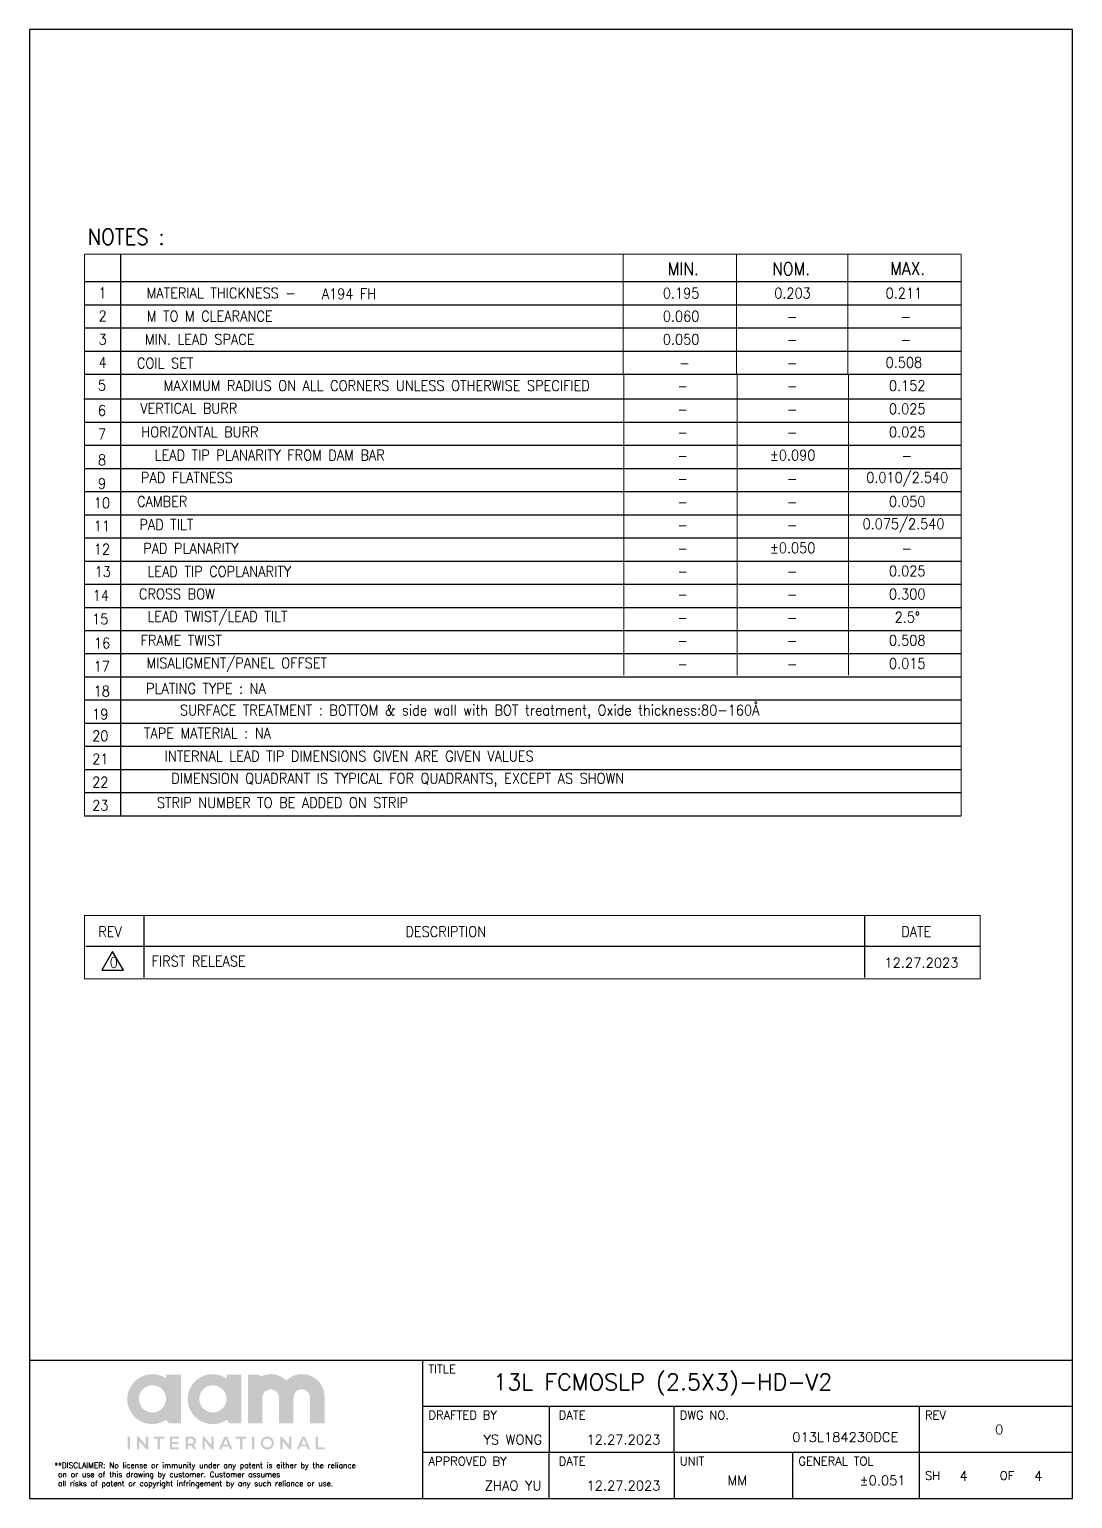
# Model space of a CAD drawing. Extents: x -336 to 28, y -457 to 7.
# Drawn here: x 11.81 to 27.65, y -15.41 to 6.9 of the extents above; entities that cross this region are included whole.
import ezdxf
from ezdxf.enums import TextEntityAlignment as Align

# ---------------------------------------------------------------- set-up
doc = ezdxf.new("R2010")
doc.units = 0
doc.header["$MEASUREMENT"] = 0
for name, color, linetype in [('4', 7, 'CONTINUOUS'), ('DRAWING-SHEET', 6, 'CONTINUOUS'), ('logo', 3, 'CONTINUOUS')]:
    doc.layers.add(name, color=color, linetype=linetype)
doc.styles.add('ROMANS', font='romans', dxfattribs={"width": 0.85, "height": 0.08})
doc.styles.add('simplex', font='SIMPLEX.SHX')

# ---------------------------------------------------------------- blocks, each defined once
blk = doc.blocks.new('comp logo')
at = {"layer": 'logo', "true_color": 0xaa312c}
h = blk.add_hatch(color=15, dxfattribs=at)
h.dxf.hatch_style = 1
h.paths.add_polyline_path([(-5.48, 4.53), (-7.27, 4.53), (-7.27, 4.08, 1.889057), (-7.24, -0.94, 0.380764), (-6.69, -1.39), (-5.48, -1.39)])
h.paths.add_polyline_path([(-7.28, 1.59, -1), (-10.58, 1.59, -1)], flags=16)
h.paths.add_polyline_path([(1.86, 4.53), (0.07, 4.53), (0.07, 4.08, 1.889057), (0.1, -0.94, 0.380764), (0.65, -1.39), (1.86, -1.39)])
h.paths.add_polyline_path([(0.06, 1.59, -1), (-3.24, 1.59, -1)], flags=16)
h.paths.add_polyline_path([(4.25, 4.31, 0.127425), (3.82, 4.53), (2.66, 4.53), (2.66, -1.39), (4.43, -1.39), (4.43, 1.69, -1.057833), (6.43, 1.69), (6.43, -1.39), (8.2, -1.39), (8.2, 1.69, -1.055561), (10.21, 1.69), (10.21, -1.39), (11.98, -1.39), (11.98, 1.93, 0.652706), (7.32, 3.82, 0.324597)])
at = {"layer": 'logo'}
h = blk.add_hatch(color=7, dxfattribs=at)
h.dxf.hatch_style = 1
h.paths.add_polyline_path([(-11.96, -4.53), (-11.68, -4.53), (-11.68, -3.01), (-11.96, -3.01)])
h.paths.add_polyline_path([(-10.53, -3.53), (-9.69, -4.53), (-9.45, -4.53), (-9.45, -3.01), (-9.74, -3.01), (-9.74, -4.03), (-10.59, -3.01), (-10.81, -3.01), (-10.81, -4.53), (-10.53, -4.53)])
h.paths.add_polyline_path([(-8.29, -3.25), (-8.29, -4.53), (-8, -4.53), (-8, -3.25), (-7.48, -3.25), (-7.48, -3.01), (-8.79, -3.01), (-8.79, -3.25)])
h.paths.add_polyline_path([(-6.82, -3.01), (-6.82, -4.53), (-5.7, -4.53), (-5.7, -4.3), (-6.54, -4.3), (-6.54, -3.88), (-5.8, -3.88), (-5.8, -3.65), (-6.54, -3.65), (-6.54, -3.25), (-5.7, -3.25), (-5.7, -3.01)])
h.paths.add_polyline_path([(-4.9, -3.01), (-4.9, -4.53), (-4.63, -4.53), (-4.63, -4.08), (-4.22, -4.08), (-3.9, -4.53), (-3.59, -4.53), (-3.94, -4.03, 0.813597), (-4.16, -3.01)])
h.paths.add_polyline_path([(-4.63, -3.25), (-4.17, -3.25, -0.813374), (-4.17, -3.85), (-4.63, -3.85)], flags=16)
h.paths.add_polyline_path([(-2.85, -4.53), (-2.57, -4.53), (-2.57, -3.53), (-1.74, -4.53), (-1.5, -4.53), (-1.5, -3.01), (-1.78, -3.01), (-1.78, -4.03), (-2.63, -3.01), (-2.85, -3.01)])
h.paths.add_polyline_path([(-0.85, -4.53), (-0.56, -4.53), (-0.41, -4.18), (0.36, -4.18), (0.51, -4.53), (0.79, -4.53), (0.13, -3.01), (-0.18, -3.01)])
h.paths.add_polyline_path([(-0.03, -3.29), (0.26, -3.96), (-0.31, -3.96)], flags=16)
h.paths.add_polyline_path([(1.69, -3.25), (1.69, -4.53), (1.97, -4.53), (1.97, -3.25), (2.49, -3.25), (2.49, -3.01), (1.19, -3.01), (1.19, -3.25)])
h.paths.add_polyline_path([(3.15, -4.53), (3.43, -4.53), (3.43, -3.01), (3.15, -3.01)])
h.paths.add_polyline_path([(4.22, -3.77, 1), (5.82, -3.77, 1)])
h.paths.add_polyline_path([(5.56, -3.77, -1), (4.48, -3.77, -1)], flags=16)
h.paths.add_polyline_path([(6.81, -3.01), (6.59, -3.01), (6.59, -4.53), (6.87, -4.53), (6.87, -3.53), (7.7, -4.53), (7.95, -4.53), (7.95, -3.01), (7.66, -3.01), (7.66, -4.03)])
h.paths.add_polyline_path([(9.58, -3.01), (9.28, -3.01), (8.61, -4.53), (8.9, -4.53), (9.05, -4.18), (9.81, -4.18), (9.96, -4.53), (10.25, -4.53)])
h.paths.add_polyline_path([(9.43, -3.29), (9.72, -3.96), (9.14, -3.96)], flags=16)
h.paths.add_polyline_path([(10.91, -4.53), (11.98, -4.53), (11.98, -4.3), (11.18, -4.3), (11.18, -3.01), (10.91, -3.01)])

msp = doc.modelspace()

# ---------------------------------------------------------------- linework, layer by layer
at = {"layer": '4', "color": 3}
for p, q in [((13.1989, -5.0372), (13.1989, 3.4883)), ((12.6472, 3.0715), (25.9608, 3.0715)), ((12.6472, 2.72), (25.9608, 2.72)), ((12.6472, 2.72), (25.9608, 2.72)), ((12.6472, 2.3684), (25.9608, 2.3684)), ((12.6472, 2.0169), (25.9608, 2.0169)), ((12.6472, 2.0169), (24.2393, 2.0169)), ((12.6472, 1.6654), (25.9608, 1.6654)), ((12.6379, 1.2903), (25.9515, 1.2903)), ((12.6472, 0.9388), (25.9608, 0.9388)), ((12.6472, 0.5872), (25.9608, 0.5872)), ((12.6472, 0.2357), (25.9608, 0.2357)), ((12.6472, -0.1158), (25.9608, -0.1158)), ((12.6472, -0.4673), (25.9608, -0.4673)), ((12.6472, -0.8189), (25.9608, -0.8189)), ((12.6472, -1.1704), (25.9608, -1.1704)), ((12.6472, -1.5219), (25.9608, -1.5219)), ((12.6472, -1.8734), (25.9608, -1.8734)), ((12.6472, -2.225), (25.9608, -2.225)), ((12.6472, -2.5765), (25.9608, -2.5765)), ((12.6472, -2.928), (25.9608, -2.928)), ((12.6472, -3.2795), (25.9608, -3.2795)), ((12.6472, -3.6311), (25.9608, -3.6311)), ((12.6472, -3.9826), (25.9608, -3.9826)), ((12.6472, -4.3341), (25.9608, -4.3341)), ((12.6472, -4.6856), (25.9608, -4.6856)), ((12.6472, -4.6856), (25.9608, -4.6856)), ((12.6472, -5.0372), (25.9608, -5.0372)), ((24.4894, -6.554), (24.4894, -7.4929)), ((26.2499, -7.0234), (12.6672, -7.0234))]:
    msp.add_line(p, q, dxfattribs=at)
at = {"layer": '4', "color": 7}
msp.add_line((13.5475, -6.554), (13.5475, -7.4929), dxfattribs=at)
at = {"layer": '4', "color": 7, "const_width": 0.016}
for points in [[(12.6472, 3.4883), (12.6472, 1.3021)], [(12.6472, 3.4883), (25.9608, 3.4883)], [(20.8263, 1.6654), (20.8263, 3.4883)], [(22.5478, 2.0169), (22.5478, 3.4883)], [(24.2393, 2.0169), (24.2393, 3.4883)], [(25.9608, -5.0372), (25.9608, 3.4883)], [(22.5478, 1.6654), (22.5478, 2.0169)], [(24.2393, 1.6654), (24.2393, 2.0169)], [(20.8356, -2.9044), (20.8356, 1.6654)], [(22.5571, -2.9044), (22.5571, 1.6654)], [(24.2486, -2.9044), (24.2486, 1.6654)], [(12.6472, 1.3021), (12.6472, -5.0372), (25.9608, -5.0372)]]:
    msp.add_lwpolyline(points, dxfattribs=at)
at = {"layer": '4', "color": 7, "const_width": 0.0159}
msp.add_lwpolyline([(12.6472, -6.554), (26.2499, -6.554), (26.2499, -7.5118), (12.6472, -7.5118)], close=True, dxfattribs=at)
at = {"layer": '4', "color": 3}
msp.add_lwpolyline([(13.074, -7.0986), (12.9092, -7.384), (13.2388, -7.384)], close=True, dxfattribs=at)
at = {"layer": 'DRAWING-SHEET'}
for p, q in [((27.652, -13.308), (11.8104, -13.308)), ((27.652, -14.0069), (17.7812, -14.0069)), ((19.7043, -14.0069), (19.7043, -14.7061)), ((21.5993, -14.7058), (21.5993, -14.0069)), ((27.652, -14.7058), (17.7812, -14.7058)), ((19.7043, -15.4052), (19.7043, -14.7061)), ((23.4004, -14.7058), (23.4004, -15.4047))]:
    msp.add_line(p, q, dxfattribs=at)
msp.add_lwpolyline([(11.8104, 6.9018), (11.8104, -15.4047), (27.652, -15.4047), (27.652, 6.9018)], close=True, dxfattribs=at)
for points in [[(17.7812, -13.308), (17.7812, -15.4047)], [(25.3224, -14.0069), (25.3224, -15.4047)], [(21.5993, -14.7058), (21.5993, -15.4047)]]:
    msp.add_lwpolyline(points, dxfattribs=at)

# ---------------------------------------------------------------- block references
at = {"layer": 'DRAWING-SHEET', "xscale": 0.125, "yscale": 0.125, "zscale": 0.125}
msp.add_blockref('comp logo', (14.7958, -14.0895), dxfattribs=at)

# ---------------------------------------------------------------- texts
at = {"layer": '4', "color": 7, "style": 'ROMANS', "width": 0.9}
for s, height, p in [('NOTES :', 0.24253, (13.2794, 3.7534)), ('MIN.', 0.19174, (21.7395, 3.268)), ('NOM.', 0.19174, (23.377, 3.2662)), ('MAX.', 0.19174, (25.1468, 3.2698))]:
    msp.add_text(s, height=height, dxfattribs=at).set_placement(p, align=Align.MIDDLE)
at = {"layer": '4', "color": 3, "style": 'ROMANS', "width": 0.9}
for s, height, p in [('1', 0.1598, (12.9221, 2.9022)), ('MATERIAL THICKNESS - ', 0.159784, (14.7731, 2.8984)), ('A194 FH', 0.15978, (16.6635, 2.887)), ('0.195', 0.15978, (21.7066, 2.8979)), ('0.203', 0.15978, (23.3981, 2.8979)), ('0.211', 0.15978, (25.0896, 2.8979)), ('2', 0.1598, (12.9221, 2.5506)), ('M TO M CLEARANCE ', 0.159784, (14.598, 2.5468)), ('0.060', 0.15978, (21.7066, 2.5464)), ('-', 0.1598, (23.3949, 2.5389)), ('-', 0.1598, (25.1176, 2.5389)), ('3', 0.1598, (12.9221, 2.1951)), ('MIN. LEAD SPACE ', 0.159784, (14.4463, 2.1953)), ('0.050', 0.15978, (21.7066, 2.1949)), ('-', 0.1598, (23.3949, 2.1874)), ('-', 0.1598, (25.1176, 2.1874)), ('4', 0.1598, (12.9221, 1.8449)), ('COIL SET', 0.15978, (13.8717, 1.8333)), ('-', 0.1598, (21.7564, 1.8358)), ('-', 0.1598, (23.3949, 1.8358)), ('0.508', 0.15978, (25.0896, 1.8433)), ('5', 0.1598, (12.9128, 1.4975)), ('MAXIMUM RADIUS ON ALL CORNERS UNLESS OTHERWISE SPECIFIED', 0.159784, (17.0856, 1.4923)), ('0.152', 0.15978, (25.1406, 1.4918)), ('-', 0.1598, (21.7305, 1.4843)), ('-', 0.1598, (23.3939, 1.4843)), ('6', 0.1598, (12.9128, 1.1158)), ('VERTICAL BURR', 0.159784, (14.231, 1.1481)), ('-', 0.1598, (21.7305, 1.1328)), ('-', 0.1598, (23.3939, 1.1328)), ('0.025', 0.15978, (25.1406, 1.1403)), ('7', 0.1598, (12.9128, 0.755)), ('HORIZONTAL BURR', 0.159784, (14.4, 0.7892)), ('-', 0.1598, (21.7305, 0.7813)), ('-', 0.1598, (23.3939, 0.7813)), ('0.025', 0.15978, (25.1406, 0.7888)), ('LEAD TIP PLANARITY FROM DAM BAR', 0.159784, (15.4594, 0.4377)), ('%%P0.090', 0.15978, (23.4003, 0.4372)), ('8', 0.1598, (12.9128, 0.3655)), ('-', 0.1598, (21.7305, 0.4297)), ('-', 0.1598, (25.1342, 0.4297)), ('9', 0.1598, (12.9128, 0.0081)), ('PAD FLATNESS', 0.159784, (14.2017, 0.0967)), ('-', 0.1598, (21.7305, 0.0782)), ('-', 0.1598, (23.3939, 0.0782)), ('0.010/2.540', 0.159784, (25.1406, 0.0857)), ('10', 0.15978, (12.9128, -0.2878)), ('CAMBER', 0.15978, (13.8276, -0.2654)), ('0.050', 0.15978, (25.1406, -0.2658)), ('-', 0.1598, (21.7305, -0.2733)), ('-', 0.1598, (23.3939, -0.2733)), ('11', 0.15978, (12.9128, -0.6393)), ('PAD TILT', 0.15978, (13.8906, -0.6169)), ('-', 0.1598, (21.7305, -0.6248)), ('-', 0.1598, (23.3939, -0.6248)), ('0.075/2.540', 0.159784, (25.0844, -0.6173)), ('%%p0.050', 0.15978, (23.4003, -0.9689)), ('12', 0.15978, (12.9128, -0.9909)), ('PAD PLANARITY', 0.159784, (14.2625, -0.9775)), ('-', 0.1598, (21.7305, -0.9763)), ('-', 0.1598, (25.1342, -0.9763)), ('13', 0.15978, (12.9246, -1.3315)), ('LEAD TIP COPLANARITY', 0.159784, (14.6938, -1.3291)), ('0.025', 0.15978, (25.1406, -1.3204)), ('-', 0.1598, (21.7305, -1.3279)), ('-', 0.1598, (23.3939, -1.3279)), ('14', 0.15978, (12.8951, -1.6928)), ('CROSS BOW', 0.15978, (14.0504, -1.6715)), ('-', 0.1598, (21.7305, -1.6794)), ('-', 0.1598, (23.3939, -1.6794)), ('0.300', 0.15978, (25.1406, -1.6719)), ('15', 0.15978, (12.8873, -2.0513)), ('LEAD TWIST/LEAD TILT', 0.159784, (14.6662, -2.023)), ('2.5%%d', 0.15978, (25.1406, -2.0234)), ('-', 0.1598, (21.7305, -2.0309)), ('-', 0.1598, (23.3939, -2.0309)), ('16', 0.15978, (12.9152, -2.416)), ('FRAME TWIST', 0.159784, (14.1162, -2.3745)), ('-', 0.1598, (21.7305, -2.3824)), ('-', 0.1598, (23.3939, -2.3824)), ('0.508', 0.15978, (25.1406, -2.375)), ('MISALIGMENT/PANEL OFFSET', 0.159784, (14.9587, -2.7296)), ('0.015', 0.15978, (25.1406, -2.7265)), ('17', 0.15978, (12.9096, -2.7696)), ('-', 0.1598, (21.7305, -2.734)), ('-', 0.1598, (23.3939, -2.734)), ('18', 0.15978, (12.9096, -3.1446)), ('PLATING TYPE : NA', 0.159784, (14.4909, -3.1065)), ('SURFACE TREATMENT : BOTTOM & side wall with BOT treatment, Oxide thickness:80-160Å', 0.159784, (18.4969, -3.4318)), ('19', 0.15978, (12.8868, -3.4962)), ('20', 0.15978, (12.8873, -3.824)), ('TAPE MATERIAL : NA', 0.159784, (14.5142, -3.7833)), ('21', 0.15978, (12.8873, -4.1756)), ('INTERNAL LEAD TIP DIMENSIONS GIVEN ARE GIVEN VALUES', 0.159784, (16.6657, -4.1337)), ('22', 0.15978, (12.8873, -4.5271)), ('DIMENSION QUADRANT IS TYPICAL FOR QUADRANTS, EXCEPT AS SHOWN', 0.159784, (17.4042, -4.4947)), ('23', 0.15978, (12.8873, -4.8786)), ('STRIP NUMBER TO BE ADDED ON STRIP', 0.159784, (15.6546, -4.8379))]:
    msp.add_text(s, height=height, dxfattribs=at).set_placement(p, align=Align.MIDDLE)
for s, height, p in [('REV', 0.15942, (12.8564, -6.8767)), ('DESCRIPTION', 0.159423, (17.5206, -6.8767)), ('DATE', 0.15942, (25.0498, -6.8767)), ('0', 0.1594, (13.0313, -7.3462)), ('FIRST RELEASE', 0.159423, (13.6672, -7.3245))]:
    msp.add_text(s, height=height, dxfattribs=at).set_placement(p)
at = {"layer": 'logo', "style": 'simplex'}
msp.add_text('12.27.2023', height=0.14566, dxfattribs=at).set_placement((25.3564, -7.3851), align=Align.BOTTOM_CENTER)
at = {"layer": 'logo', "color": 7, "style": 'simplex'}
for s, height, p in [('TITLE', 0.12813, (17.8686, -13.5031)), ('DRAFTED BY', 0.12818, (17.8712, -14.2021)), ('DATE', 0.12818, (19.8485, -14.2021)), ('DWG NO.', 0.12813, (21.6866, -14.202)), ('REV', 0.12813, (25.4097, -14.202)), ('APPROVED BY', 0.128185, (17.8712, -14.9012)), ('DATE', 0.12818, (19.8485, -14.9012)), ('UNIT', 0.12813, (21.6866, -14.9009)), ('GENERAL TOL', 0.128131, (23.4878, -14.9009))]:
    msp.add_text(s, height=height, dxfattribs=at).set_placement(p)
for s, height, p in [('13L FCMOSLP (2.5X3)-HD-V2', 0.24871, (18.8537, -13.6339)), ('SH', 0.12813, (25.4097, -15.0552)), ('4', 0.1456, (25.9339, -15.0624)), ('OF', 0.12813, (26.5454, -15.0552)), ('4', 0.1456, (27.0696, -15.0624))]:
    msp.add_text(s, height=height, dxfattribs=at).set_placement(p, align=Align.MIDDLE_LEFT)
for s, height, p in [('YS WONG', 0.14566, (19.1506, -14.6258)), ('12.27.2023', 0.14566, (20.8319, -14.6258)), ('013L184230DCE', 0.145603, (24.2007, -14.5893)), ('ZHAO YU', 0.14566, (19.1552, -15.325)), ('12.27.2023', 0.14566, (20.8319, -15.325))]:
    msp.add_text(s, height=height, dxfattribs=at).set_placement(p, align=Align.BOTTOM_CENTER)
msp.add_text(' 0', height=0.1456, dxfattribs=at).set_placement((26.4872, -14.3563), align=Align.MIDDLE_CENTER)
for s, p in [('MM', (22.5602, -15.0552)), ('%%P0.051', (24.7664, -15.0552))]:
    msp.add_text(s, height=0.1456, dxfattribs=at).set_placement(p, align=Align.TOP_CENTER)
at = {"layer": 'logo', "color": 7, "insert": (12.1889, -14.8587), "char_height": 0.082769, "width": 10.854347, "attachment_point": 1, "style": 'simplex'}
msp.add_mtext('**DISCLAIMER: No license or immunity under any patent is either by the reliance \\P on or use of this drawing by customer. Customer assumes\\P all risks of patent or copyright infringement by any such reliance or use.', dxfattribs=at)

doc.saveas('drawing.dxf')
